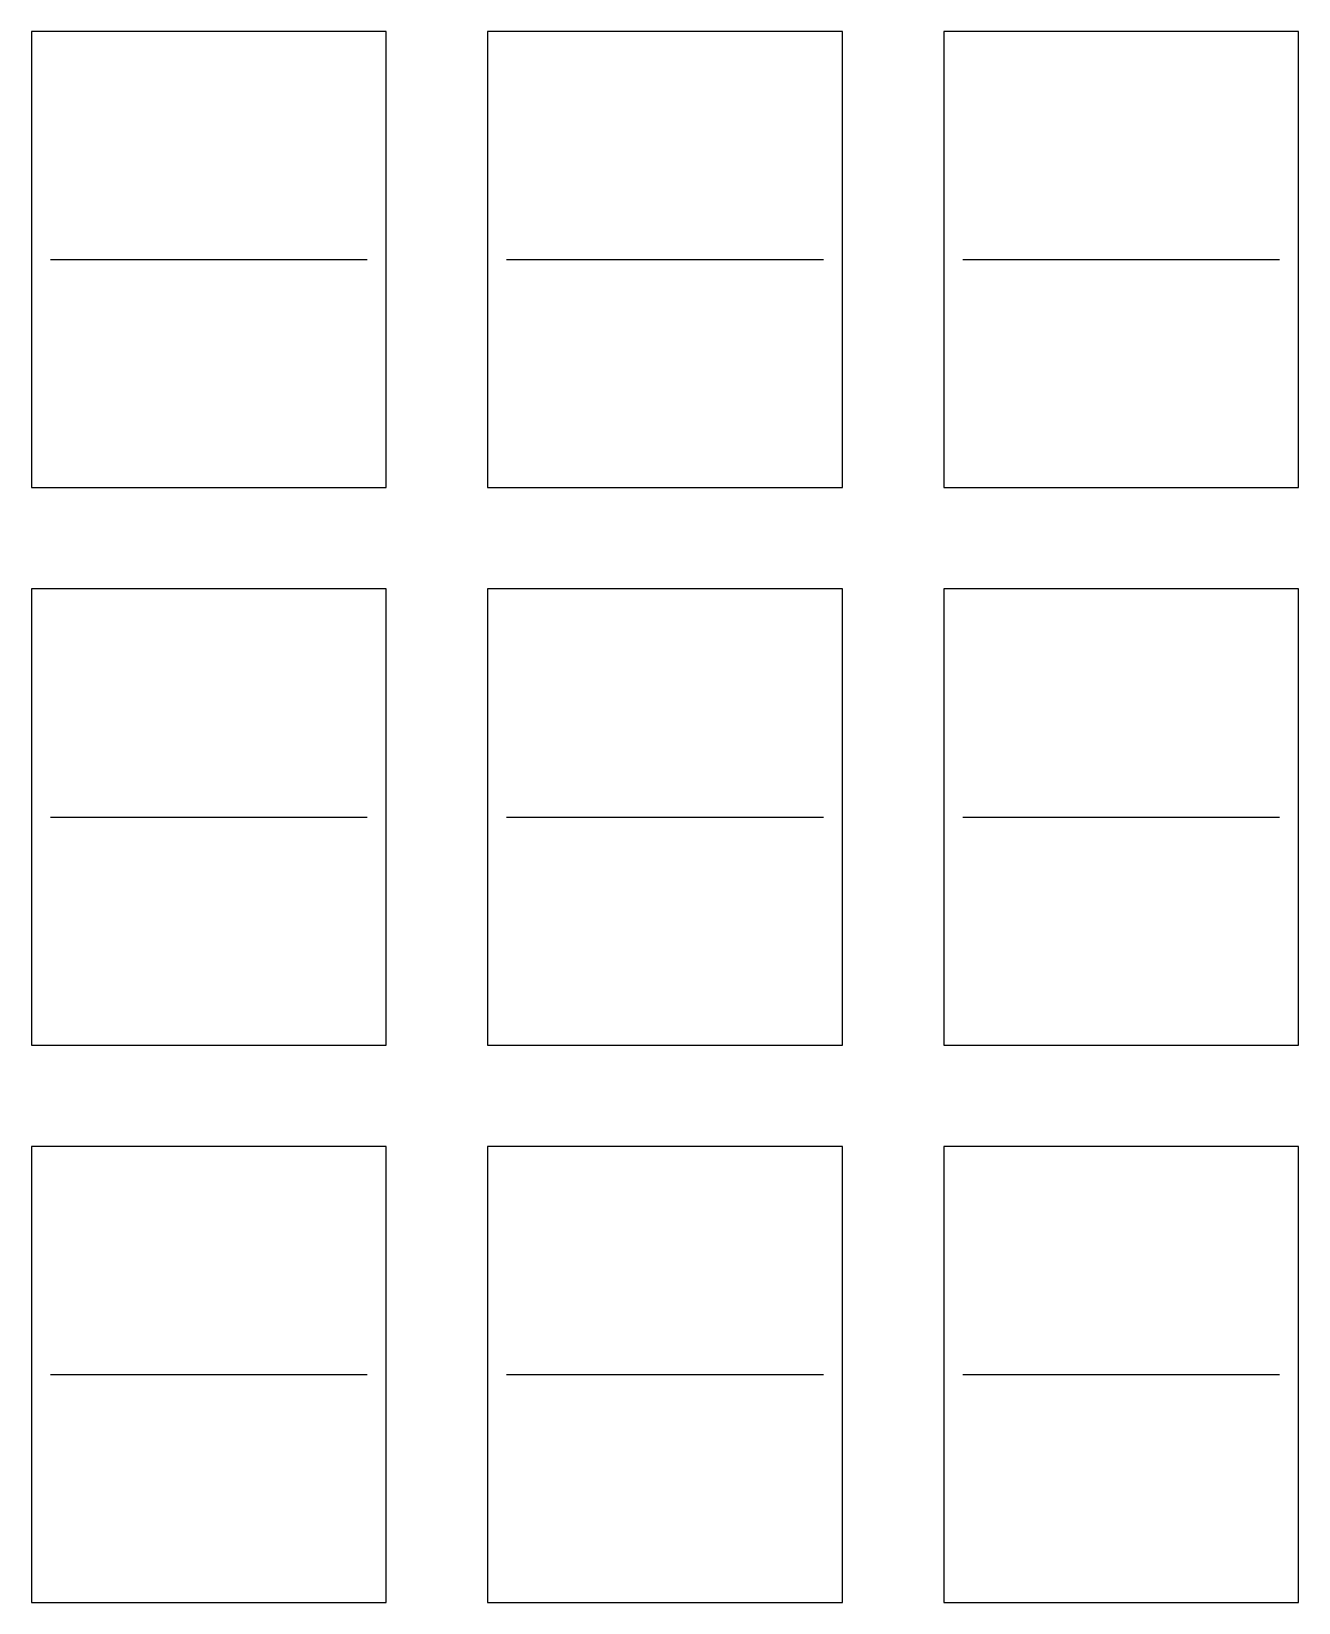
# Model space of a CAD drawing. Header units: metres. Extents: x 10 to 110, y 10 to 134.
import ezdxf

# ---------------------------------------------------------------- set-up
doc = ezdxf.new("R2010")
doc.units = ezdxf.units.M

msp = doc.modelspace()

# ---------------------------------------------------------------- linework, layer by layer
at = {"layer": 'CUT'}
for points in [[(10, 98), (38, 98), (38, 134), (10, 134)], [(46, 98), (74, 98), (74, 134), (46, 134)], [(82, 98), (110, 98), (110, 134), (82, 134)], [(10, 54), (38, 54), (38, 90), (10, 90)], [(46, 54), (74, 54), (74, 90), (46, 90)], [(82, 54), (110, 54), (110, 90), (82, 90)], [(10, 10), (38, 10), (38, 46), (10, 46)], [(46, 10), (74, 10), (74, 46), (46, 46)], [(82, 10), (110, 10), (110, 46), (82, 46)]]:
    msp.add_lwpolyline(points, close=True, dxfattribs=at)
at = {"layer": 'SCORE'}
for p, q in [((11.5, 116), (15.5, 116)), ((16, 116), (20, 116)), ((20.5, 116), (24.5, 116)), ((25, 116), (29, 116)), ((29.5, 116), (33.5, 116)), ((34, 116), (36.5, 116)), ((47.5, 116), (51.5, 116)), ((52.75, 116), (56.75, 116)), ((58, 116), (62, 116)), ((63.25, 116), (67.25, 116)), ((68.5, 116), (72.5, 116)), ((83.5, 116), (108.5, 116)), ((11.5, 72), (14, 72)), ((14.5, 72), (17, 72)), ((17.5, 72), (20, 72)), ((20.5, 72), (23, 72)), ((23.5, 72), (26, 72)), ((26.5, 72), (29, 72)), ((29.5, 72), (32, 72)), ((32.5, 72), (35, 72)), ((35.5, 72), (36.5, 72)), ((47.5, 72), (50, 72)), ((51.25, 72), (53.75, 72)), ((55, 72), (57.5, 72)), ((58.75, 72), (61.25, 72)), ((62.5, 72), (65, 72)), ((66.25, 72), (68.75, 72)), ((70, 72), (72.5, 72)), ((83.5, 72), (108.5, 72)), ((11.5, 28), (12.5, 28)), ((13, 28), (14, 28)), ((14.5, 28), (15.5, 28)), ((16, 28), (17, 28)), ((17.5, 28), (18.5, 28)), ((19, 28), (20, 28)), ((20.5, 28), (21.5, 28)), ((22, 28), (23, 28)), ((23.5, 28), (24.5, 28)), ((25, 28), (26, 28)), ((26.5, 28), (27.5, 28)), ((28, 28), (29, 28)), ((29.5, 28), (30.5, 28)), ((31, 28), (32, 28)), ((32.5, 28), (33.5, 28)), ((34, 28), (35, 28)), ((35.5, 28), (36.5, 28)), ((47.5, 28), (48.5, 28)), ((49.75, 28), (50.75, 28)), ((52, 28), (53, 28)), ((54.25, 28), (55.25, 28)), ((56.5, 28), (57.5, 28)), ((58.75, 28), (59.75, 28)), ((61, 28), (62, 28)), ((63.25, 28), (64.25, 28)), ((65.5, 28), (66.5, 28)), ((67.75, 28), (68.75, 28)), ((70, 28), (71, 28)), ((72.25, 28), (72.5, 28)), ((83.5, 28), (108.5, 28))]:
    msp.add_line(p, q, dxfattribs=at)
at = {"layer": 'SCORE2'}
for p, q in [((11.5, 116), (36.5, 116)), ((47.5, 116), (72.5, 116)), ((11.5, 72), (36.5, 72)), ((47.5, 72), (72.5, 72)), ((11.5, 28), (36.5, 28)), ((47.5, 28), (72.5, 28))]:
    msp.add_line(p, q, dxfattribs=at)

doc.saveas('drawing.dxf')
